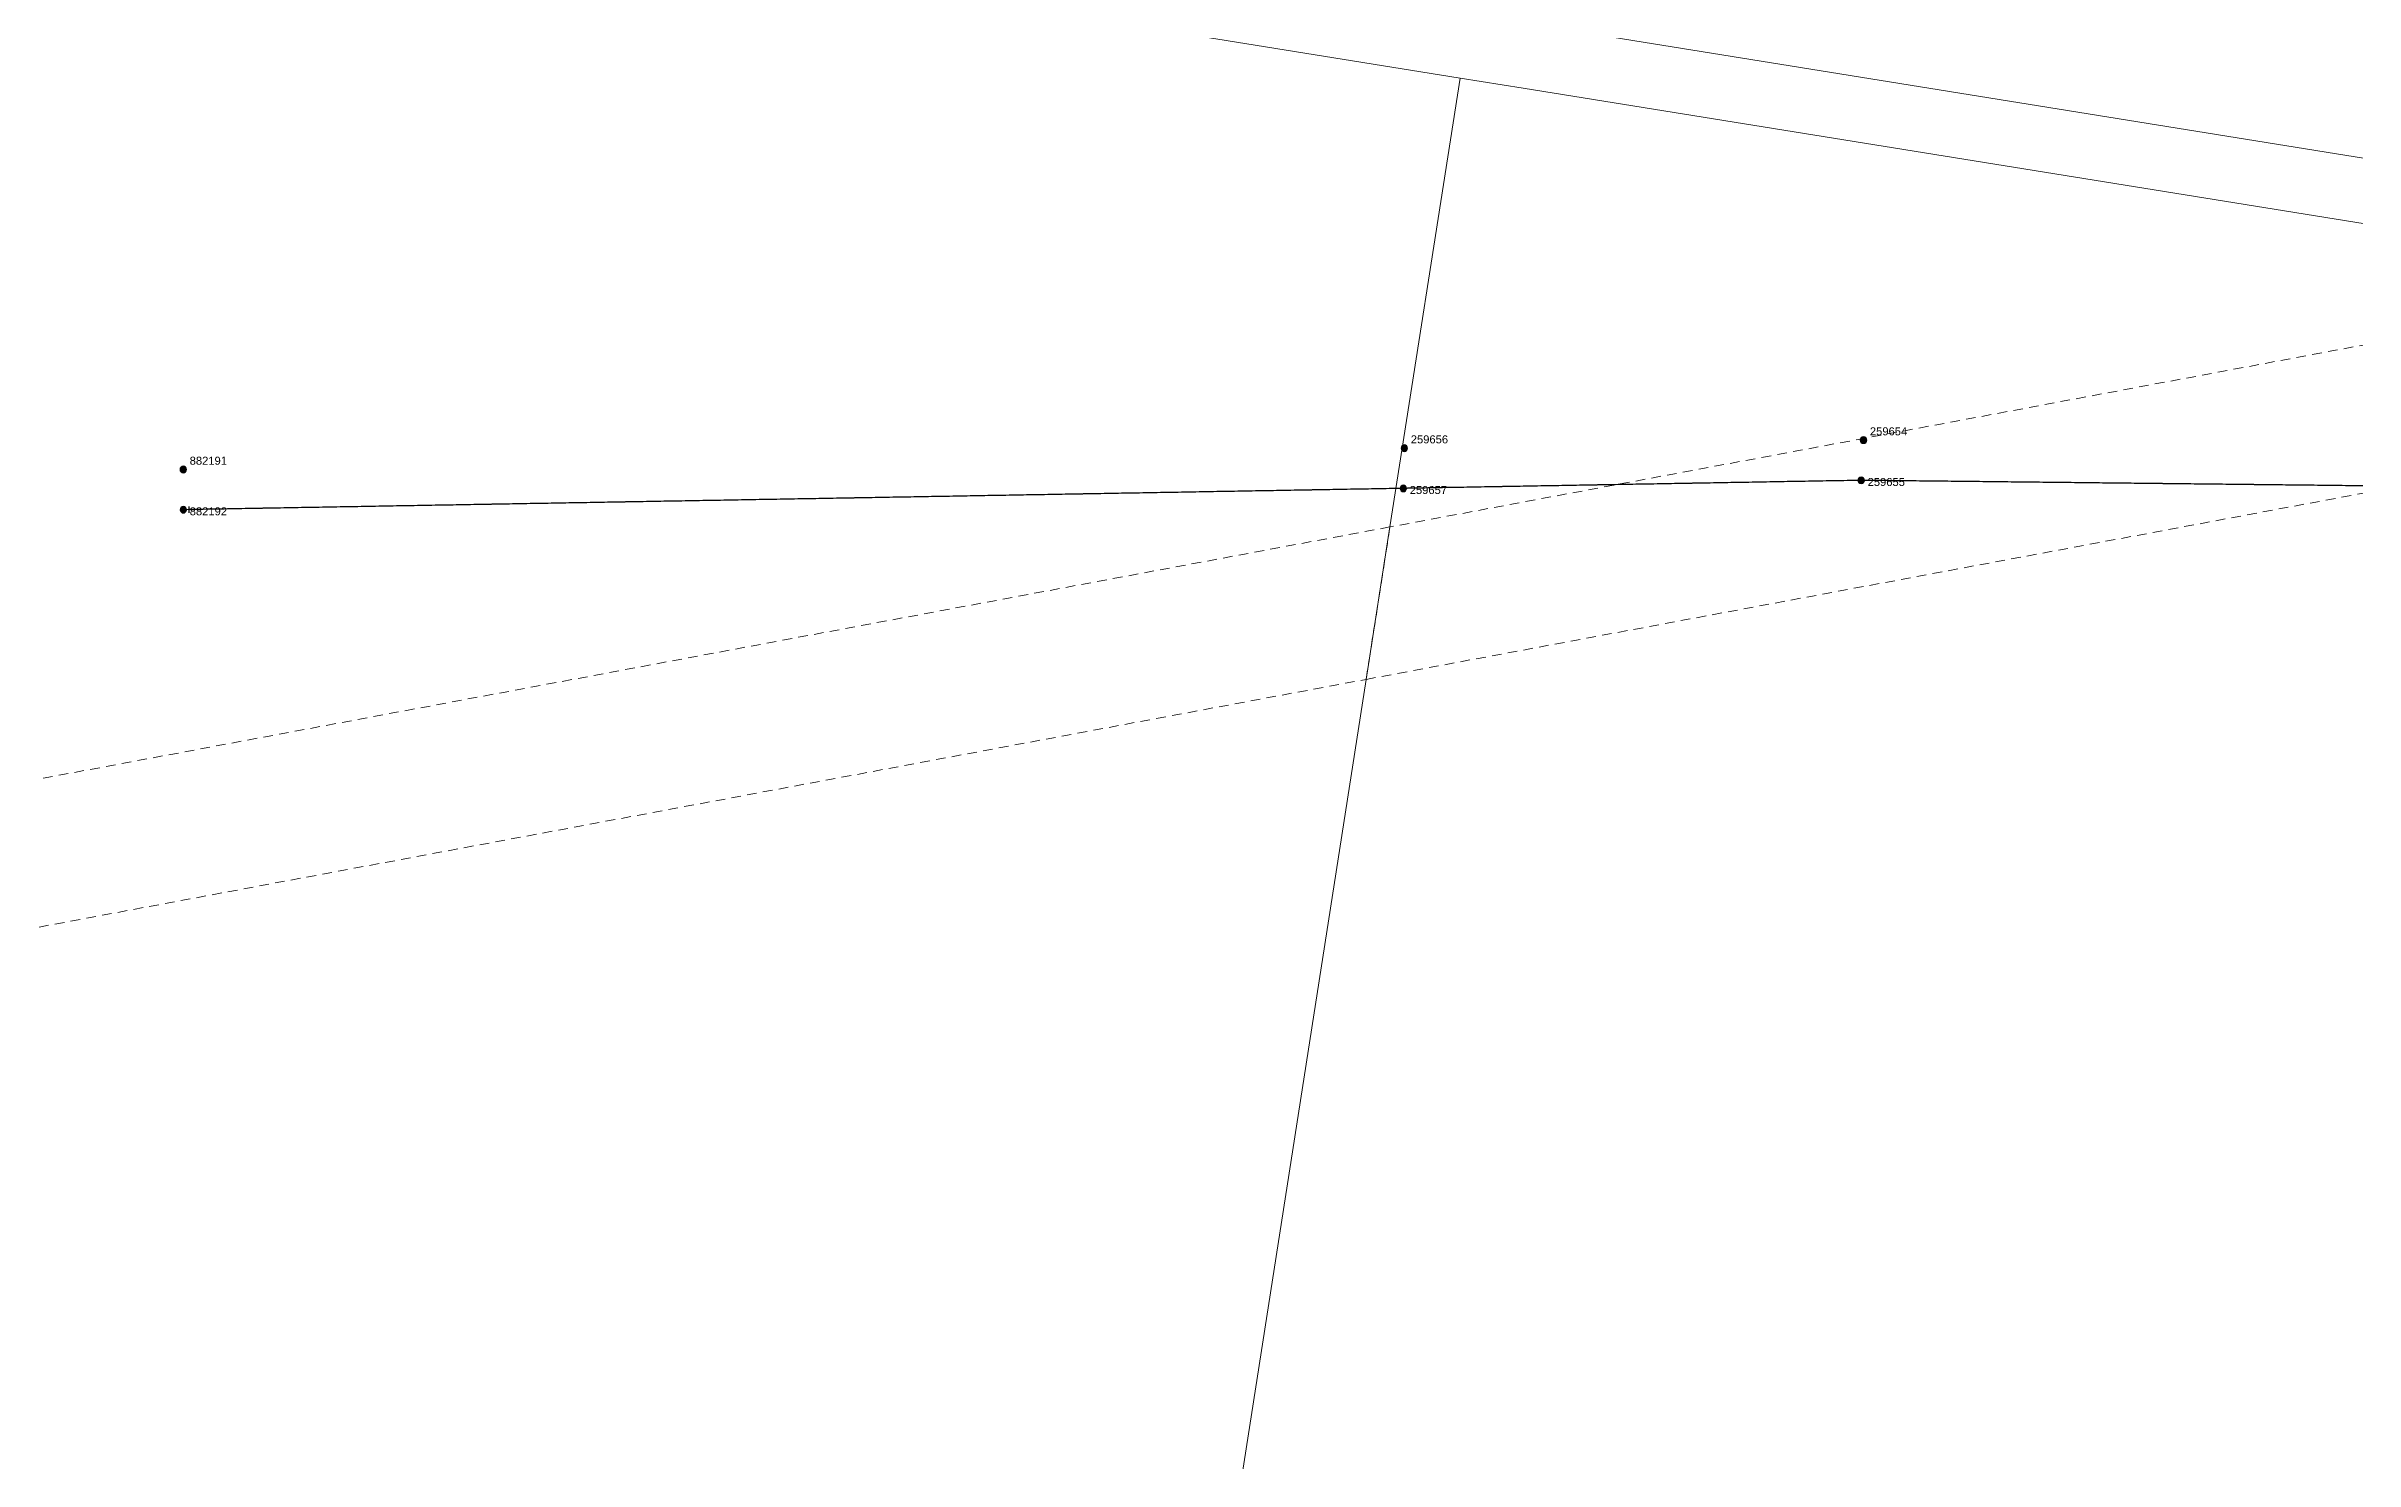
# Model space of a CAD drawing. Header units: metres. Extents: x 231386 to 238683, y 6156973 to 6161532.
# Drawn here: x 233105 to 233826, y 6157635 to 6158077 of the extents above; entities that cross this region are included whole.
import ezdxf
from ezdxf.enums import TextEntityAlignment as Align

# ---------------------------------------------------------------- set-up
doc = ezdxf.new("R2010")
doc.units = ezdxf.units.M
doc.linetypes.add('Cable Exist OH', pattern=[1, 1, 0])
doc.linetypes.add('Dash', pattern=[5, 3, -2])
doc.layers.get('0').update_dxf_attribs({"color": 6})
doc.layers.add('Cadastre Easements_SP_EXT', color=8, linetype='Continuous', lineweight=5)
doc.layers.add('Cadastre Land Parcels_SP_EXT', color=8, linetype='Continuous', lineweight=5)
doc.layers.add('Mains_HV_EXT', color=7, linetype='Continuous')
doc.layers.add('SupportsOH_SP_TR_HV_LV_SL_EXT', color=7, linetype='Continuous')
doc.styles.add('POLE_LABEL', font='arial.ttf')
doc.styles.get("Standard").update_dxf_attribs({"font": 'arial.ttf'})

# ---------------------------------------------------------------- blocks, each defined once
blk = doc.blocks.new('POLE_EXT')
blk.add_hatch(color=256).paths.add_polyline_path([(-1, 0, 1), (1, 0, 1)])
blk.add_lwpolyline([(-1, 0, 1), (1, 0, 1)], format="xyb", close=True)
for tag, height, flags, p in [('pNumber', 2.5, 8, (-17.84, 2.07)), ('OWNED_BY', 0.2, 9, (1.35, -0.4)), ('SPECIAL_USE', 0.2, 9, (1.35, -0.8)), ('STATE', 0.2, 9, (1.35, -1)), ('cLV', 0.2, 9, (1.35, -1.4)), ('hDepth', 0.2, 9, (1.35, -1.6)), ('hDia', 0.2, 9, (1.35, -1.8)), ('cHV', 0.2, 9, (1.35, -2)), ('cLinedev', 0.2, 9, (1.35, -3.4)), ('pExisting', 0.2, 9, (1.35, -3.8)), ('pFooting', 0.2, 9, (1.35, -4.4)), ('pNew', 0.2, 9, (1.35, -4.6)), ('pRelocate', 0.2, 9, (1.35, -5)), ('pRemove', 0.2, 9, (1.35, -5.2)), ('pReplace', 0.2, 9, (1.35, -5.4)), ('pStay', 0.2, 9, (1.35, -5.6)), ('pType', 0.2, 9, (1.35, -5.8)), ('cspan', 0.2, 9, (1.35, -6)), ('STREETNAME', 0.2, 9, (1.35, -6.2)), ('SUBURB', 0.2, 9, (1.35, -6.4)), ('OPERATED_BY', 0.2, 9, (1.36, -7.01)), ('PARENT', 0.2, 9, (1.35, -0.6)), ('USAGE', 0.2, 9, (1.35, -1.2)), ('LBRACKET', 0.2, 9, (1.35, -2.2)), ('LExisting', 0.2, 9, (1.35, -2.4)), ('LANTNUMBER', 0.2, 9, (1.35, -2.6)), ('LOther', 0.2, 9, (1.35, -2.8)), ('LRemove', 0.2, 9, (1.35, -3)), ('LEGEND', 0.2, 9, (1.35, -3.2)), ('LOCATION', 0.2, 9, (1.35, -3.6)), ('PFNUMBER', 0.2, 9, (1.35, -4)), ('NEWPFNUMBER', 0.2, 9, (1.35, -4.2)), ('NOTES', 0.2, 9, (1.35, -6.6)), ('MAINTAINED_BY', 0.2, 9, (1.36, -6.81))]:
    blk.add_attdef(tag, text='', height=height, dxfattribs=dict(flags=flags)).set_placement(p, align=Align.MIDDLE_LEFT)
at = {"style": 'POLE_LABEL'}
for tag, height, flags, p in [('STRUCTURE_PLANT_NUMBER', 0.2, 9, (1.35, 0.03)), ('ASSET_NUM', 2.5, 8, (2, 2)), ('STREET_CODE', 0.2, 9, (1.35, -0.2))]:
    blk.add_attdef(tag, text='', height=height, dxfattribs=dict(at, flags=flags)).set_placement(p, align=Align.MIDDLE_LEFT)
at = {"flags": 1}
blk.add_attdef('Z', (1.35, -7.33), '', height=0.2, dxfattribs=at)
blk = doc.blocks.new('End Shackle_EXT')
blk.add_wipeout([(0, 0.25), (1.81, 0.25), (1.82, -0.25), (0, -0.25)])
blk.add_line((1.81, -1), (1.81, 1))
at = {"flags": 1}
blk.add_attdef('Z', (0, 0), '', height=0.2, dxfattribs=at)
at = {"flags": 9}
for tag, p in [('CONNECTOR_TYPE', (0, 0)), ('CONSTRUCTED_VOLTAGE', (0, -0.2)), ('OPERATING_VOLTAGE', (0, -0.6)), ('ORIENTATION', (0, -0.8)), ('OWNED_BY', (0, -1)), ('STATE', (0, -1.2)), ('NO_PHASES', (0, -0.4)), ('USAGE', (0, -1.4)), ('NOTES', (0, -1.6))]:
    blk.add_attdef(tag, text='', height=0.2, dxfattribs=at).set_placement(p, align=Align.MIDDLE_LEFT)

msp = doc.modelspace()

# ---------------------------------------------------------------- linework, layer by layer
at = {"layer": 'Cadastre Easements_SP_EXT', "linetype": 'Dash'}
for points in [[(234001.26, 6157988.84), (233849.88, 6157987.24), (233524.39, 6157926.42), (233516.97, 6157878.8), (233852.57, 6157941.46), (234072.16, 6157943.92), (234001.26, 6157988.84)], [(233516.97, 6157878.8), (233524.39, 6157926.42), (232734.77, 6157779.08), (232726.17, 6157753.07), (232723.97, 6157730.8), (233516.97, 6157878.8)]]:
    msp.add_lwpolyline(points, close=True, dxfattribs=at)
at = {"layer": 'Cadastre Land Parcels_SP_EXT', "linetype": 'Continuous'}
for points in [[(234123.69, 6157944.52), (234138.78, 6157990.48), (234150.08, 6158024.78), (234266.28, 6158199.9), (234425.83, 6158328.53), (234564.03, 6158367.6), (234567.33, 6158392.89), (234454.02, 6158411.92), (234434.15, 6158415.26), (233644.13, 6158543.35), (233569.2, 6158083.39), (233999.15, 6158014.09), (234038.2, 6157989.35), (234109.11, 6157944.32), (234121.17, 6157936.67), (234123.69, 6157944.52)], [(233421.96, 6157269.91), (233516.97, 6157878.8), (233524.39, 6157926.42), (233546.29, 6158066.63), (233251.33, 6158114.17), (233243.86, 6158115.39), (233224.29, 6158138.81), (232851.57, 6158198.07), (232855.16, 6158140.77), (232754.59, 6157838.73), (232734.77, 6157779.08), (232726.17, 6157753.07), (232723.97, 6157730.8), (232703.19, 6157517.78), (232783.18, 6157457.26), (232825.04, 6157332.56), (232841.98, 6157329.95), (233417.57, 6157241.14), (233421.96, 6157269.91)], [(233883.61, 6157213.42), (234114.67, 6157917.05), (234072.16, 6157943.92), (234001.26, 6157988.84), (233991.91, 6157994.9), (233566.01, 6158063.53), (233546.29, 6158066.63), (233524.39, 6157926.42), (233516.97, 6157878.8), (233421.96, 6157269.91), (233875.22, 6157192.75), (233883.61, 6157213.42)]]:
    msp.add_lwpolyline(points, close=True, dxfattribs=at)
for points in [[(234266.28, 6158199.9), (234150.08, 6158024.78), (234138.78, 6157990.48), (234123.69, 6157944.52), (234121.17, 6157936.67), (234109.11, 6157944.32), (234038.2, 6157989.35), (233999.15, 6158014.09), (233569.2, 6158083.39)], [(233251.33, 6158114.17), (233546.29, 6158066.63), (233566.01, 6158063.53), (233991.91, 6157994.9)]]:
    msp.add_lwpolyline(points, dxfattribs=at)

# ---------------------------------------------------------------- block references
at = {"layer": 'SupportsOH_SP_TR_HV_LV_SL_EXT'}
ref = msp.add_blockref('POLE_EXT', (233672.33, 6157953.54), dxfattribs=at)
ref.add_attrib('ASSET_NUM', '259654', dxfattribs={"layer": '0', "height": 2.5, "style": 'POLE_LABEL'}).set_placement((233674.33, 6157954.29), align=Align.BOTTOM_LEFT)
ref = msp.add_blockref('POLE_EXT', (233528.91, 6157951.03), dxfattribs=at)
ref.add_attrib('ASSET_NUM', '259656', dxfattribs={"layer": '0', "height": 2.5, "style": 'POLE_LABEL'}).set_placement((233530.91, 6157951.78), align=Align.BOTTOM_LEFT)
ref = msp.add_blockref('POLE_EXT', (233147.45, 6157944.36), dxfattribs=at)
ref.add_attrib('ASSET_NUM', '882191', dxfattribs={"layer": '0', "height": 2.5, "style": 'POLE_LABEL'}).set_placement((233149.45, 6157945.11), align=Align.BOTTOM_LEFT)
ref = msp.add_blockref('POLE_EXT', (233528.58, 6157938.46), dxfattribs=at)
ref.add_attrib('ASSET_NUM', '259657', dxfattribs={"layer": '0', "height": 2.5, "style": 'POLE_LABEL'}).set_placement((233530.58, 6157939.21), align=Align.TOP_LEFT)
ref = msp.add_blockref('POLE_EXT', (233671.62, 6157940.97), dxfattribs=at)
ref.add_attrib('ASSET_NUM', '259655', dxfattribs={"layer": '0', "height": 2.5, "style": 'POLE_LABEL'}).set_placement((233673.62, 6157941.72), align=Align.TOP_LEFT)

# ---------------------------------------------------------------- next in the draw order: block references
at = {"layer": 'Mains_HV_EXT', "rotation": 359.8628448173275}
msp.add_blockref('End Shackle_EXT', (233147.46, 6157931.8), dxfattribs=at)

# ---------------------------------------------------------------- next in the draw order: linework, layer by layer
at = {"layer": 'Mains_HV_EXT', "linetype": 'Cable Exist OH'}
msp.add_lwpolyline([(235893.11, 6157979.82), (235611.36, 6157974.89), (235456.65, 6157972.18), (235045.53, 6157964.99), (234878.48, 6157962.07), (234601.4, 6157957.23), (234303.32, 6157952.01), (234121.26, 6157948.83), (233841.61, 6157939.11), (233671.62, 6157940.97), (233528.58, 6157938.46), (233147.46, 6157931.8)], dxfattribs=at)

# ---------------------------------------------------------------- next in the draw order: block references
at = {"layer": 'SupportsOH_SP_TR_HV_LV_SL_EXT'}
ref = msp.add_blockref('POLE_EXT', (233147.46, 6157931.8), dxfattribs=at)
ref.add_attrib('ASSET_NUM', '882192', dxfattribs={"layer": '0', "height": 2.5, "style": 'POLE_LABEL'}).set_placement((233149.46, 6157932.55), align=Align.TOP_LEFT)

doc.saveas('drawing.dxf')
